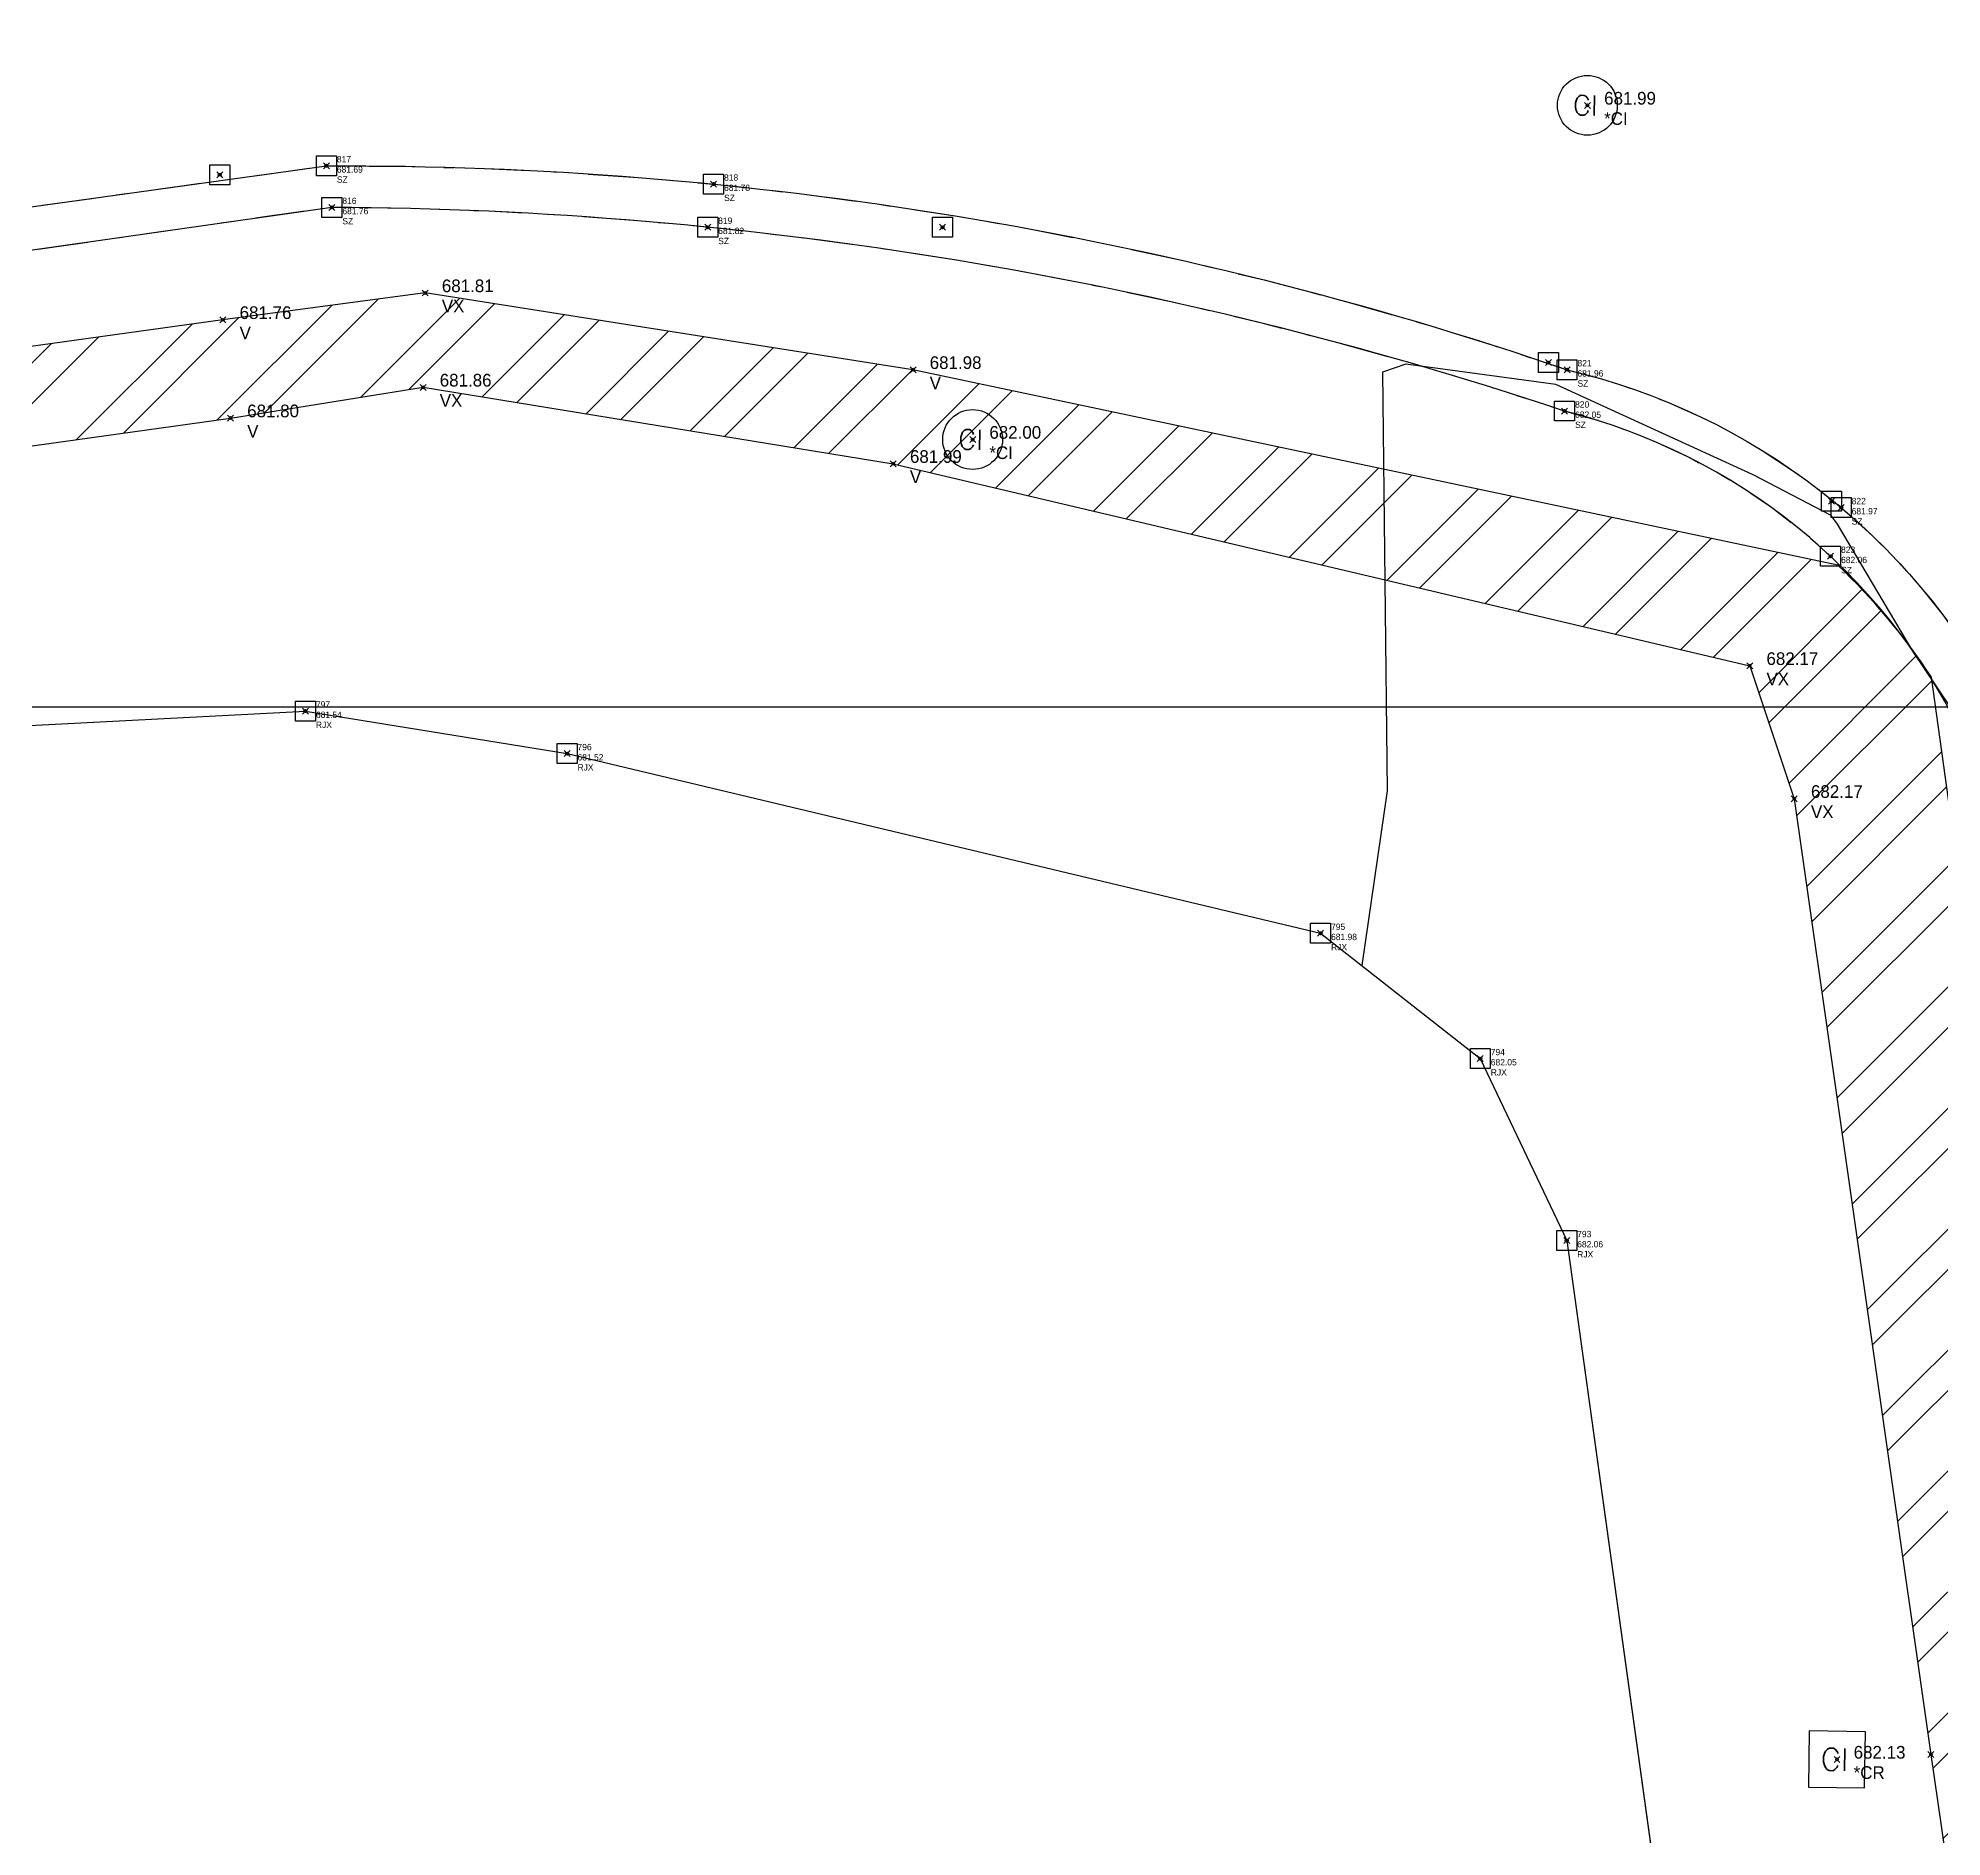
# Model space of a CAD drawing. Extents: x 350769 to 354978, y 6304672 to 6307963.
# Drawn here: x 352753.41 to 352772.49, y 6305588.67 to 6305606.7 of the extents above; entities that cross this region are included whole.
import ezdxf

# ---------------------------------------------------------------- set-up
doc = ezdxf.new("R2010")
doc.units = 0
doc.header["$PDMODE"] = 35
doc.header["$PDSIZE"] = 0.03
for name, pattern in [('4.0 - LO RECABARREN - DESNIVEL NUEVO$0$HIDDEN', [0.375, 0.25, -0.125]), ('CONTINUOS', [0]), ('DASHED', [19.05, 12.7, -6.35]), ('JPG_DASHDOT', [1, 0.5, -0.25, 0, -0.25])]:
    doc.linetypes.add(name, pattern=pattern)
doc.layers.get('0').update_dxf_attribs({"linetype": 'CONTINUOUS'})
for name, color, linetype in [('03_S2_Pav ext_Borde vereda', 7, 'CONTINUOUS'), ('1-coordenadas', 8, 'CONTINUOUS'), ('1-PAVIMENTO', 161, 'CONTINUOUS'), ('1-REJA', 252, 'FENCELINE1'), ('1-SOLERA', 212, 'CONTINUOUS'), ('1-VEREDA', 251, 'CONTINUOUS'), ('2-ACHURADO VEREDA', 252, 'CONTINUOUS'), ('C-TINN', 5, 'CONTINUOUS'), ('C-TOPO - BORDE - 3', 7, 'CONTINUOUS'), ('C-TOPO-MINR', 8, 'CONTINUOUS'), ('TOP-URB-SOLERAS', 2, 'JPG_DASHDOT'), ('V-NODE - 2013', 4, 'CONTINUOUS'), ('V-NODE DIC 2005', 4, 'CONTINUOUS'), ('V-NODE-TEXT 2013', 2, 'CONTINUOUS'), ('V-NODE-TEXT DIC 2005', 2, 'CONTINUOUS'), ('Z-CI', 253, 'CONTINUOUS'), ('Z-CR', 253, 'CONTINUOUS')]:
    doc.layers.add(name, color=color, linetype=linetype)
doc.layers.add('0_ASD_TOPOGRAFIA_ELEMENTOS', color=9, linetype='CONTINUOS', lineweight=5, true_color=0xbdbdbd)
doc.styles.add('ROMANS', font='romans.shx', dxfattribs={"width": 0.65})
doc.linetypes.add('FENCELINE1', pattern='A,6.35,-2.54,[133,ltypeshp.shx,S=2.54,R=0,X=-2.54,Y=0],-2.54,25.4', length=36.83)

# ---------------------------------------------------------------- blocks, each defined once
blk = doc.blocks.new('COORDENADAS')
at = {"layer": '1-coordenadas'}
blk.add_line((20, -600.625), (1420, -600.625), dxfattribs=at)
blk = doc.blocks.new('CI')
at = {"layer": 'Z-CI'}
blk.add_circle((0, 0), 1.2, dxfattribs=at)
at = {"layer": 'Z-CI', "style": 'ROMANS'}
blk.add_text('CI', height=0.8, rotation=360, dxfattribs=at).set_placement((-0.579, -0.402))
blk = doc.blocks.new('CR')
at = {"layer": 'Z-CR', "color": 9, "true_color": 0xbdbdbd}
for p, q in [((-1.125, 1.125), (-1.125, -1.125)), ((1.125, 1.125), (-1.125, 1.125)), ((1.125, -1.125), (1.125, 1.125)), ((-1.125, -1.125), (1.125, -1.125))]:
    blk.add_line(p, q, dxfattribs=at)
at = {"layer": 'Z-CR', "color": 9, "true_color": 0xbdbdbd, "style": 'ROMANS'}
blk.add_text('CI', height=0.9, dxfattribs=at).set_placement((-0.651, -0.452))
blk = doc.blocks.new('*U201', base_point=(352756.356, 6305605.005))
at = {"layer": 'V-NODE - 2013', "lineweight": -2}
blk.add_point((352756.356, 6305605.005), dxfattribs=at)
at = {"layer": 'V-NODE-TEXT 2013', "linetype": 'ByBlock', "char_height": 0.0635}
for s, insert, attachment_point in [('816', (352756.461, 6305605.038), 7), ('SZ', (352756.461, 6305604.899), 1), ('681.76', (352756.461, 6305605), 1)]:
    blk.add_mtext(s, dxfattribs=dict(at, insert=insert, attachment_point=attachment_point))
blk = doc.blocks.new('*U202', base_point=(352756.301, 6305605.422))
at = {"layer": 'V-NODE - 2013', "lineweight": -2}
blk.add_point((352756.301, 6305605.422), dxfattribs=at)
at = {"layer": 'V-NODE-TEXT 2013', "linetype": 'ByBlock', "char_height": 0.0635}
for s, insert, attachment_point in [('817', (352756.406, 6305605.455), 7), ('SZ', (352756.406, 6305605.316), 1), ('681.69', (352756.406, 6305605.417), 1)]:
    blk.add_mtext(s, dxfattribs=dict(at, insert=insert, attachment_point=attachment_point))
blk = doc.blocks.new('*U203', base_point=(352760.182, 6305605.238))
at = {"layer": 'V-NODE - 2013', "lineweight": -2}
blk.add_point((352760.182, 6305605.238), dxfattribs=at)
at = {"layer": 'V-NODE-TEXT 2013', "linetype": 'ByBlock', "char_height": 0.0635}
for s, insert, attachment_point in [('818', (352760.287, 6305605.271), 7), ('SZ', (352760.287, 6305605.132), 1), ('681.78', (352760.287, 6305605.233), 1)]:
    blk.add_mtext(s, dxfattribs=dict(at, insert=insert, attachment_point=attachment_point))
blk = doc.blocks.new('*U204', base_point=(352760.123, 6305604.806))
at = {"layer": 'V-NODE - 2013', "lineweight": -2}
blk.add_point((352760.123, 6305604.806), dxfattribs=at)
at = {"layer": 'V-NODE-TEXT 2013', "linetype": 'ByBlock', "char_height": 0.0635}
for s, insert, attachment_point in [('819', (352760.228, 6305604.839), 7), ('SZ', (352760.228, 6305604.7), 1), ('681.82', (352760.228, 6305604.801), 1)]:
    blk.add_mtext(s, dxfattribs=dict(at, insert=insert, attachment_point=attachment_point))
blk = doc.blocks.new('*U205', base_point=(352768.712, 6305602.964))
at = {"layer": 'V-NODE - 2013', "lineweight": -2}
blk.add_point((352768.712, 6305602.964), dxfattribs=at)
at = {"layer": 'V-NODE-TEXT 2013', "linetype": 'ByBlock', "char_height": 0.0635}
for s, insert, attachment_point in [('820', (352768.817, 6305602.997), 7), ('SZ', (352768.817, 6305602.858), 1), ('682.05', (352768.817, 6305602.959), 1)]:
    blk.add_mtext(s, dxfattribs=dict(at, insert=insert, attachment_point=attachment_point))
blk = doc.blocks.new('*U206', base_point=(352768.736, 6305603.378))
at = {"layer": 'V-NODE - 2013', "lineweight": -2}
blk.add_point((352768.736, 6305603.378), dxfattribs=at)
at = {"layer": 'V-NODE-TEXT 2013', "linetype": 'ByBlock', "char_height": 0.0635}
for s, insert, attachment_point in [('821', (352768.841, 6305603.411), 7), ('681.96', (352768.841, 6305603.373), 1), ('SZ', (352768.841, 6305603.272), 1)]:
    blk.add_mtext(s, dxfattribs=dict(at, insert=insert, attachment_point=attachment_point))
blk = doc.blocks.new('*U207', base_point=(352771.484, 6305601.996))
at = {"layer": 'V-NODE - 2013', "lineweight": -2}
blk.add_point((352771.484, 6305601.996), dxfattribs=at)
at = {"layer": 'V-NODE-TEXT 2013', "linetype": 'ByBlock', "char_height": 0.0635}
for s, insert, attachment_point in [('822', (352771.589, 6305602.029), 7), ('SZ', (352771.589, 6305601.89), 1), ('681.97', (352771.589, 6305601.991), 1)]:
    blk.add_mtext(s, dxfattribs=dict(at, insert=insert, attachment_point=attachment_point))
blk = doc.blocks.new('*U208', base_point=(352771.378, 6305601.508))
at = {"layer": 'V-NODE - 2013', "lineweight": -2}
blk.add_point((352771.378, 6305601.508), dxfattribs=at)
at = {"layer": 'V-NODE-TEXT 2013', "linetype": 'ByBlock', "char_height": 0.0635}
for s, insert, attachment_point in [('823', (352771.483, 6305601.541), 7), ('682.06', (352771.483, 6305601.503), 1), ('SZ', (352771.483, 6305601.402), 1)]:
    blk.add_mtext(s, dxfattribs=dict(at, insert=insert, attachment_point=attachment_point))
blk = doc.blocks.new('*U257', base_point=(352768.733, 6305594.649))
at = {"layer": 'V-NODE - 2013', "lineweight": -2}
blk.add_point((352768.733, 6305594.649), dxfattribs=at)
at = {"layer": 'V-NODE-TEXT 2013', "linetype": 'ByBlock', "char_height": 0.0635}
for s, insert, attachment_point in [('793', (352768.838, 6305594.682), 7), ('682.06', (352768.838, 6305594.644), 1), ('RJX', (352768.838, 6305594.543), 1)]:
    blk.add_mtext(s, dxfattribs=dict(at, insert=insert, attachment_point=attachment_point))
blk = doc.blocks.new('*U258', base_point=(352767.867, 6305596.473))
at = {"layer": 'V-NODE - 2013', "lineweight": -2}
blk.add_point((352767.867, 6305596.473), dxfattribs=at)
at = {"layer": 'V-NODE-TEXT 2013', "linetype": 'ByBlock', "char_height": 0.0635}
for s, insert, attachment_point in [('794', (352767.972, 6305596.506), 7), ('682.05', (352767.972, 6305596.468), 1), ('RJX', (352767.972, 6305596.367), 1)]:
    blk.add_mtext(s, dxfattribs=dict(at, insert=insert, attachment_point=attachment_point))
blk = doc.blocks.new('*U259', base_point=(352766.266, 6305597.729))
at = {"layer": 'V-NODE - 2013', "lineweight": -2}
blk.add_point((352766.266, 6305597.729), dxfattribs=at)
at = {"layer": 'V-NODE-TEXT 2013', "linetype": 'ByBlock', "char_height": 0.0635}
for s, insert, attachment_point in [('795', (352766.371, 6305597.762), 7), ('681.98', (352766.371, 6305597.724), 1), ('RJX', (352766.371, 6305597.623), 1)]:
    blk.add_mtext(s, dxfattribs=dict(at, insert=insert, attachment_point=attachment_point))
blk = doc.blocks.new('*U260', base_point=(352758.713, 6305599.53))
at = {"layer": 'V-NODE - 2013', "lineweight": -2}
blk.add_point((352758.713, 6305599.53), dxfattribs=at)
at = {"layer": 'V-NODE-TEXT 2013', "linetype": 'ByBlock', "char_height": 0.0635}
for s, insert, attachment_point in [('796', (352758.818, 6305599.563), 7), ('681.52', (352758.818, 6305599.525), 1), ('RJX', (352758.818, 6305599.424), 1)]:
    blk.add_mtext(s, dxfattribs=dict(at, insert=insert, attachment_point=attachment_point))
blk = doc.blocks.new('*U261', base_point=(352756.091, 6305599.956))
at = {"layer": 'V-NODE - 2013', "lineweight": -2}
blk.add_point((352756.091, 6305599.956), dxfattribs=at)
at = {"layer": 'V-NODE-TEXT 2013', "linetype": 'ByBlock', "char_height": 0.0635}
for s, insert, attachment_point in [('797', (352756.196, 6305599.989), 7), ('681.54', (352756.196, 6305599.951), 1), ('RJX', (352756.196, 6305599.85), 1)]:
    blk.add_mtext(s, dxfattribs=dict(at, insert=insert, attachment_point=attachment_point))
blk = doc.blocks.new('*U1327')
at = {"color": 0, "linetype": 'ByBlock', "lineweight": -2, "transparency": 16777216}
blk.add_point((0, 0), dxfattribs=at)
blk = doc.blocks.new('*U1928', base_point=(352762.039, 6305602.378))
at = {"layer": 'V-NODE-TEXT DIC 2005', "linetype": 'ByBlock', "char_height": 0.127}
for s, insert, attachment_point in [('681.99', (352762.206, 6305602.449), 4), ('V', (352762.206, 6305602.31), 1)]:
    blk.add_mtext(s, dxfattribs=dict(at, insert=insert, attachment_point=attachment_point))
blk = doc.blocks.new('*U1929', base_point=(352762.039, 6305602.378))
at = {"layer": 'V-NODE-TEXT DIC 2005', "color": 2, "lineweight": -2}
blk.add_blockref('*U1928', (352762.039, 6305602.378), dxfattribs=at)
blk = doc.blocks.new('*U1920', base_point=(352762.237, 6305603.319))
at = {"layer": 'V-NODE-TEXT DIC 2005', "linetype": 'ByBlock', "char_height": 0.127}
for s, insert, attachment_point in [('681.98', (352762.404, 6305603.39), 4), ('V', (352762.404, 6305603.251), 1)]:
    blk.add_mtext(s, dxfattribs=dict(at, insert=insert, attachment_point=attachment_point))
blk = doc.blocks.new('*U1921', base_point=(352762.237, 6305603.319))
at = {"layer": 'V-NODE-TEXT DIC 2005', "color": 2, "lineweight": -2}
blk.add_blockref('*U1920', (352762.237, 6305603.319), dxfattribs=at)
blk = doc.blocks.new('*U1894', base_point=(352755.396, 6305602.835))
at = {"layer": 'V-NODE-TEXT DIC 2005', "linetype": 'ByBlock', "char_height": 0.127}
for s, insert, attachment_point in [('681.80', (352755.563, 6305602.906), 4), ('V', (352755.563, 6305602.767), 1)]:
    blk.add_mtext(s, dxfattribs=dict(at, insert=insert, attachment_point=attachment_point))
blk = doc.blocks.new('*U1895', base_point=(352755.396, 6305602.835))
at = {"layer": 'V-NODE-TEXT DIC 2005', "color": 2, "lineweight": -2}
blk.add_blockref('*U1894', (352755.396, 6305602.835), dxfattribs=at)
blk = doc.blocks.new('*U1876', base_point=(352755.32, 6305603.82))
at = {"layer": 'V-NODE-TEXT DIC 2005', "linetype": 'ByBlock', "char_height": 0.127}
for s, insert, attachment_point in [('681.76', (352755.487, 6305603.891), 4), ('V', (352755.487, 6305603.752), 1)]:
    blk.add_mtext(s, dxfattribs=dict(at, insert=insert, attachment_point=attachment_point))
blk = doc.blocks.new('*U1877', base_point=(352755.32, 6305603.82))
at = {"layer": 'V-NODE-TEXT DIC 2005', "color": 2, "lineweight": -2}
blk.add_blockref('*U1876', (352755.32, 6305603.82), dxfattribs=at)
blk = doc.blocks.new('*U1846', base_point=(352770.624, 6305600.353))
at = {"layer": 'V-NODE-TEXT DIC 2005', "linetype": 'ByBlock', "char_height": 0.127}
for s, insert, attachment_point in [('682.17', (352770.791, 6305600.424), 4), ('VX', (352770.791, 6305600.285), 1)]:
    blk.add_mtext(s, dxfattribs=dict(at, insert=insert, attachment_point=attachment_point))
blk = doc.blocks.new('*U1847', base_point=(352770.624, 6305600.353))
at = {"layer": 'V-NODE-TEXT DIC 2005', "color": 2, "lineweight": -2}
blk.add_blockref('*U1846', (352770.624, 6305600.353), dxfattribs=at)
blk = doc.blocks.new('*U1844', base_point=(352757.347, 6305604.089))
at = {"layer": 'V-NODE-TEXT DIC 2005', "linetype": 'ByBlock', "char_height": 0.127}
for s, insert, attachment_point in [('681.81', (352757.514, 6305604.16), 4), ('VX', (352757.514, 6305604.021), 1)]:
    blk.add_mtext(s, dxfattribs=dict(at, insert=insert, attachment_point=attachment_point))
blk = doc.blocks.new('*U1845', base_point=(352757.347, 6305604.089))
at = {"layer": 'V-NODE-TEXT DIC 2005', "color": 2, "lineweight": -2}
blk.add_blockref('*U1844', (352757.347, 6305604.089), dxfattribs=at)
blk = doc.blocks.new('*U1842', base_point=(352771.07, 6305599.021))
at = {"layer": 'V-NODE-TEXT DIC 2005', "linetype": 'ByBlock', "char_height": 0.127}
for s, insert, attachment_point in [('682.17', (352771.237, 6305599.092), 4), ('VX', (352771.237, 6305598.953), 1)]:
    blk.add_mtext(s, dxfattribs=dict(at, insert=insert, attachment_point=attachment_point))
blk = doc.blocks.new('*U1843', base_point=(352771.07, 6305599.021))
at = {"layer": 'V-NODE-TEXT DIC 2005', "color": 2, "lineweight": -2}
blk.add_blockref('*U1842', (352771.07, 6305599.021), dxfattribs=at)
blk = doc.blocks.new('*U1840', base_point=(352757.326, 6305603.143))
at = {"layer": 'V-NODE-TEXT DIC 2005', "linetype": 'ByBlock', "char_height": 0.127}
for s, insert, attachment_point in [('681.86', (352757.493, 6305603.214), 4), ('VX', (352757.493, 6305603.075), 1)]:
    blk.add_mtext(s, dxfattribs=dict(at, insert=insert, attachment_point=attachment_point))
blk = doc.blocks.new('*U1841', base_point=(352757.326, 6305603.143))
at = {"layer": 'V-NODE-TEXT DIC 2005', "color": 2, "lineweight": -2}
blk.add_blockref('*U1840', (352757.326, 6305603.143), dxfattribs=at)
blk = doc.blocks.new('*U1612', base_point=(352768.997, 6305605.97))
at = {"layer": 'V-NODE-TEXT DIC 2005', "linetype": 'ByBlock', "char_height": 0.127}
for s, insert, attachment_point in [('681.99', (352769.164, 6305606.041), 4), ('*CI', (352769.164, 6305605.902), 1)]:
    blk.add_mtext(s, dxfattribs=dict(at, insert=insert, attachment_point=attachment_point))
blk = doc.blocks.new('*U1613', base_point=(352768.997, 6305605.97))
at = {"layer": 'V-NODE-TEXT DIC 2005', "color": 2, "lineweight": -2}
blk.add_blockref('*U1612', (352768.997, 6305605.97), dxfattribs=at)
blk = doc.blocks.new('*U1584', base_point=(352762.835, 6305602.62))
at = {"layer": 'V-NODE-TEXT DIC 2005', "linetype": 'ByBlock', "char_height": 0.127}
for s, insert, attachment_point in [('682.00', (352763.002, 6305602.691), 4), ('*CI', (352763.002, 6305602.552), 1)]:
    blk.add_mtext(s, dxfattribs=dict(at, insert=insert, attachment_point=attachment_point))
blk = doc.blocks.new('*U1585', base_point=(352762.835, 6305602.62))
at = {"layer": 'V-NODE-TEXT DIC 2005', "color": 2, "lineweight": -2}
blk.add_blockref('*U1584', (352762.835, 6305602.62), dxfattribs=at)
blk = doc.blocks.new('*U1550', base_point=(352771.499, 6305589.391))
at = {"layer": 'V-NODE-TEXT DIC 2005', "linetype": 'ByBlock', "char_height": 0.127}
for s, insert, attachment_point in [('682.13', (352771.666, 6305589.462), 4), ('*CR', (352771.666, 6305589.323), 1)]:
    blk.add_mtext(s, dxfattribs=dict(at, insert=insert, attachment_point=attachment_point))
blk = doc.blocks.new('*U1551', base_point=(352771.499, 6305589.391))
at = {"layer": 'V-NODE-TEXT DIC 2005', "color": 2, "lineweight": -2}
blk.add_blockref('*U1550', (352771.499, 6305589.391), dxfattribs=at)
blk = doc.blocks.new('*U4440', base_point=(352756.356, 6305605.005))
at = {"layer": 'V-NODE - 2013', "lineweight": -2}
blk.add_point((352756.356, 6305605.005), dxfattribs=at)
at = {"layer": 'V-NODE-TEXT 2013', "linetype": 'ByBlock', "char_height": 0.0635}
for s, insert, attachment_point in [('816', (352756.461, 6305605.038), 7), ('SZ', (352756.461, 6305604.899), 1), ('681.76', (352756.461, 6305605), 1)]:
    blk.add_mtext(s, dxfattribs=dict(at, insert=insert, attachment_point=attachment_point))
blk = doc.blocks.new('*U4441', base_point=(352756.301, 6305605.422))
at = {"layer": 'V-NODE - 2013', "lineweight": -2}
blk.add_point((352756.301, 6305605.422), dxfattribs=at)
at = {"layer": 'V-NODE-TEXT 2013', "linetype": 'ByBlock', "char_height": 0.0635}
for s, insert, attachment_point in [('817', (352756.406, 6305605.455), 7), ('SZ', (352756.406, 6305605.316), 1), ('681.69', (352756.406, 6305605.417), 1)]:
    blk.add_mtext(s, dxfattribs=dict(at, insert=insert, attachment_point=attachment_point))
blk = doc.blocks.new('*U4442', base_point=(352760.182, 6305605.238))
at = {"layer": 'V-NODE - 2013', "lineweight": -2}
blk.add_point((352760.182, 6305605.238), dxfattribs=at)
at = {"layer": 'V-NODE-TEXT 2013', "linetype": 'ByBlock', "char_height": 0.0635}
for s, insert, attachment_point in [('818', (352760.287, 6305605.271), 7), ('SZ', (352760.287, 6305605.132), 1), ('681.78', (352760.287, 6305605.233), 1)]:
    blk.add_mtext(s, dxfattribs=dict(at, insert=insert, attachment_point=attachment_point))
blk = doc.blocks.new('*U4443', base_point=(352760.123, 6305604.806))
at = {"layer": 'V-NODE - 2013', "lineweight": -2}
blk.add_point((352760.123, 6305604.806), dxfattribs=at)
at = {"layer": 'V-NODE-TEXT 2013', "linetype": 'ByBlock', "char_height": 0.0635}
for s, insert, attachment_point in [('819', (352760.228, 6305604.839), 7), ('SZ', (352760.228, 6305604.7), 1), ('681.82', (352760.228, 6305604.801), 1)]:
    blk.add_mtext(s, dxfattribs=dict(at, insert=insert, attachment_point=attachment_point))
blk = doc.blocks.new('*U4444', base_point=(352768.712, 6305602.964))
at = {"layer": 'V-NODE - 2013', "lineweight": -2}
blk.add_point((352768.712, 6305602.964), dxfattribs=at)
at = {"layer": 'V-NODE-TEXT 2013', "linetype": 'ByBlock', "char_height": 0.0635}
for s, insert, attachment_point in [('820', (352768.817, 6305602.997), 7), ('SZ', (352768.817, 6305602.858), 1), ('682.05', (352768.817, 6305602.959), 1)]:
    blk.add_mtext(s, dxfattribs=dict(at, insert=insert, attachment_point=attachment_point))
blk = doc.blocks.new('*U4445', base_point=(352768.736, 6305603.378))
at = {"layer": 'V-NODE - 2013', "lineweight": -2}
blk.add_point((352768.736, 6305603.378), dxfattribs=at)
at = {"layer": 'V-NODE-TEXT 2013', "linetype": 'ByBlock', "char_height": 0.0635}
for s, insert, attachment_point in [('821', (352768.841, 6305603.411), 7), ('681.96', (352768.841, 6305603.373), 1), ('SZ', (352768.841, 6305603.272), 1)]:
    blk.add_mtext(s, dxfattribs=dict(at, insert=insert, attachment_point=attachment_point))
blk = doc.blocks.new('*U4446', base_point=(352771.484, 6305601.996))
at = {"layer": 'V-NODE - 2013', "lineweight": -2}
blk.add_point((352771.484, 6305601.996), dxfattribs=at)
at = {"layer": 'V-NODE-TEXT 2013', "linetype": 'ByBlock', "char_height": 0.0635}
for s, insert, attachment_point in [('822', (352771.589, 6305602.029), 7), ('SZ', (352771.589, 6305601.89), 1), ('681.97', (352771.589, 6305601.991), 1)]:
    blk.add_mtext(s, dxfattribs=dict(at, insert=insert, attachment_point=attachment_point))
blk = doc.blocks.new('*U4447', base_point=(352771.378, 6305601.508))
at = {"layer": 'V-NODE - 2013', "lineweight": -2}
blk.add_point((352771.378, 6305601.508), dxfattribs=at)
at = {"layer": 'V-NODE-TEXT 2013', "linetype": 'ByBlock', "char_height": 0.0635}
for s, insert, attachment_point in [('823', (352771.483, 6305601.541), 7), ('682.06', (352771.483, 6305601.503), 1), ('SZ', (352771.483, 6305601.402), 1)]:
    blk.add_mtext(s, dxfattribs=dict(at, insert=insert, attachment_point=attachment_point))
blk = doc.blocks.new('*U4503', base_point=(352768.733, 6305594.649))
at = {"layer": 'V-NODE - 2013', "lineweight": -2}
blk.add_point((352768.733, 6305594.649), dxfattribs=at)
at = {"layer": 'V-NODE-TEXT 2013', "linetype": 'ByBlock', "char_height": 0.0635}
for s, insert, attachment_point in [('793', (352768.838, 6305594.682), 7), ('682.06', (352768.838, 6305594.644), 1), ('RJX', (352768.838, 6305594.543), 1)]:
    blk.add_mtext(s, dxfattribs=dict(at, insert=insert, attachment_point=attachment_point))
blk = doc.blocks.new('*U4504', base_point=(352767.867, 6305596.473))
at = {"layer": 'V-NODE - 2013', "lineweight": -2}
blk.add_point((352767.867, 6305596.473), dxfattribs=at)
at = {"layer": 'V-NODE-TEXT 2013', "linetype": 'ByBlock', "char_height": 0.0635}
for s, insert, attachment_point in [('794', (352767.972, 6305596.506), 7), ('682.05', (352767.972, 6305596.468), 1), ('RJX', (352767.972, 6305596.367), 1)]:
    blk.add_mtext(s, dxfattribs=dict(at, insert=insert, attachment_point=attachment_point))
blk = doc.blocks.new('*U4505', base_point=(352766.266, 6305597.729))
at = {"layer": 'V-NODE - 2013', "lineweight": -2}
blk.add_point((352766.266, 6305597.729), dxfattribs=at)
at = {"layer": 'V-NODE-TEXT 2013', "linetype": 'ByBlock', "char_height": 0.0635}
for s, insert, attachment_point in [('795', (352766.371, 6305597.762), 7), ('681.98', (352766.371, 6305597.724), 1), ('RJX', (352766.371, 6305597.623), 1)]:
    blk.add_mtext(s, dxfattribs=dict(at, insert=insert, attachment_point=attachment_point))
blk = doc.blocks.new('*U4506', base_point=(352758.713, 6305599.53))
at = {"layer": 'V-NODE - 2013', "lineweight": -2}
blk.add_point((352758.713, 6305599.53), dxfattribs=at)
at = {"layer": 'V-NODE-TEXT 2013', "linetype": 'ByBlock', "char_height": 0.0635}
for s, insert, attachment_point in [('796', (352758.818, 6305599.563), 7), ('681.52', (352758.818, 6305599.525), 1), ('RJX', (352758.818, 6305599.424), 1)]:
    blk.add_mtext(s, dxfattribs=dict(at, insert=insert, attachment_point=attachment_point))
blk = doc.blocks.new('*U4507', base_point=(352756.091, 6305599.956))
at = {"layer": 'V-NODE - 2013', "lineweight": -2}
blk.add_point((352756.091, 6305599.956), dxfattribs=at)
at = {"layer": 'V-NODE-TEXT 2013', "linetype": 'ByBlock', "char_height": 0.0635}
for s, insert, attachment_point in [('797', (352756.196, 6305599.989), 7), ('681.54', (352756.196, 6305599.951), 1), ('RJX', (352756.196, 6305599.85), 1)]:
    blk.add_mtext(s, dxfattribs=dict(at, insert=insert, attachment_point=attachment_point))
blk = doc.blocks.new('TOPOGRAFIA')
at = {"layer": '1-coordenadas', "color": 9, "linetype": '4.0 - LO RECABARREN - DESNIVEL NUEVO$0$HIDDEN', "lineweight": 0, "ltscale": 50, "true_color": 0xbdbdbd}
blk.add_line((390200, 6302600), (390900, 6302600), dxfattribs=at)
at = {"layer": '1-PAVIMENTO', "color": 9, "true_color": 0xbdbdbd, "flags": 128}
blk.add_lwpolyline([(390635.813, 6302579.761), (390647.518, 6302584.464), (390663.399, 6302590.731, -0.06016), (390676.007, 6302594.225), (390694.28, 6302596.797), (390717.243, 6302599.992), (390735.728, 6302602.558), (390756.301, 6302605.422, -0.083561), (390768.736, 6302603.378, -0.216582), (390773.077, 6302600.019), (390773.206, 6302599.275), (390773.222, 6302599.256), (390775.006, 6302586.612), (390777.159, 6302571.136), (390779.322, 6302556.152), (390781.17, 6302542.877), (390781.598, 6302539.221)], format="xyb", dxfattribs=at)
at = {"layer": '1-REJA', "color": 9, "true_color": 0xbdbdbd, "flags": 128}
blk.add_lwpolyline([(390617.874, 6302564.101), (390623.121, 6302567.639), (390630.809, 6302571.84), (390636.519, 6302574.549), (390647.519, 6302578.903), (390655.174, 6302581.999), (390662.884, 6302584.895), (390664.622, 6302585.451), (390670.811, 6302587.388), (390678.239, 6302589.316), (390682.657, 6302590.056), (390686.927, 6302590.717), (390697.544, 6302592.228), (390711.414, 6302594.106), (390725.734, 6302596.126), (390738.984, 6302597.943), (390752.1, 6302599.747), (390756.091, 6302599.956), (390758.713, 6302599.53), (390766.266, 6302597.729), (390767.867, 6302596.473), (390768.733, 6302594.649), (390769.993, 6302585.57), (390771.631, 6302574.23), (390772.485, 6302568.265), (390774.129, 6302556.217), (390775.876, 6302543.685), (390775.866, 6302541.561), (390775.254, 6302539.614), (390773.933, 6302538.027), (390772.121, 6302537.026), (390761.679, 6302533.001), (390749.581, 6302528.273, -0.439912), (390747.382, 6302529.771), (390747.416, 6302530.903)], format="xyb", dxfattribs=at)
at = {"layer": '1-SOLERA', "color": 9, "true_color": 0xbdbdbd, "flags": 128}
blk.add_lwpolyline([(390781.431, 6302539.547), (390781.011, 6302542.829), (390779.158, 6302556.166), (390777.019, 6302571.077), (390774.867, 6302586.537), (390773.054, 6302599.225), (390772.814, 6302599.853), (390772.676, 6302599.767, 0.218521), (390768.712, 6302602.964, 0.079407), (390756.356, 6302605.005), (390735.709, 6302602.051), (390716.646, 6302599.451), (390694.262, 6302596.344), (390676.055, 6302593.81, 0.060763), (390663.524, 6302590.306), (390647.586, 6302583.967), (390636.008, 6302579.363)], format="xyb", dxfattribs=at)
at = {"layer": '1-VEREDA', "color": 9, "true_color": 0xbdbdbd, "flags": 128}
for points in [[(390777.83, 6302561.778), (390775.967, 6302574.833), (390774.777, 6302582.795), (390773.865, 6302589.674), (390772.388, 6302600.297, 0.05743), (390771.451, 6302601.418), (390762.18, 6302603.377), (390757.291, 6302604.147), (390755.264, 6302603.879), (390742.632, 6302602.124), (390732.139, 6302600.646), (390720.501, 6302599.028), (390712.936, 6302597.962), (390700.518, 6302596.221), (390698.257, 6302595.938), (390688.145, 6302594.514, 0.016921), (390676.257, 6302592.819, 0.0646), (390658.21, 6302587.147)], [(390658.538, 6302586.235, -0.061952), (390676.156, 6302591.833, -0.0218), (390688.13, 6302593.524), (390698.383, 6302594.963), (390700.716, 6302595.265), (390713.022, 6302596.978), (390720.617, 6302598.054), (390732.368, 6302599.703), (390742.734, 6302601.134), (390755.34, 6302602.893), (390757.27, 6302603.202), (390761.983, 6302602.436), (390770.567, 6302600.41), (390771.013, 6302599.078), (390772.382, 6302589.499), (390773.367, 6302582.69), (390774.502, 6302574.654), (390776.311, 6302561.585)]]:
    blk.add_lwpolyline(points, format="xyb", dxfattribs=at)
at = {"layer": 'C-TINN', "color": 9, "linetype": 'Continuous', "lineweight": -3, "true_color": 0xbdbdbd}
for points, elevation in [([(390756.201, 6302605.322), (390756.201, 6302605.522), (390756.401, 6302605.522), (390756.401, 6302605.322), (390756.201, 6302605.322)], 681.687), ([(390755.132, 6302605.232), (390755.132, 6302605.432), (390755.332, 6302605.432), (390755.332, 6302605.232), (390755.132, 6302605.232)], 681.68), ([(390760.082, 6302605.138), (390760.082, 6302605.338), (390760.282, 6302605.338), (390760.282, 6302605.138), (390760.082, 6302605.138)], 681.781), ([(390756.256, 6302604.905), (390756.256, 6302605.105), (390756.456, 6302605.105), (390756.456, 6302604.905), (390756.256, 6302604.905)], 681.761), ([(390760.023, 6302604.706), (390760.023, 6302604.906), (390760.223, 6302604.906), (390760.223, 6302604.706), (390760.023, 6302604.706)], 681.822), ([(390762.377, 6302604.706), (390762.377, 6302604.906), (390762.577, 6302604.906), (390762.577, 6302604.706), (390762.377, 6302604.706)], 681.86), ([(390768.449, 6302603.35), (390768.449, 6302603.55), (390768.649, 6302603.55), (390768.649, 6302603.35), (390768.449, 6302603.35)], 681.96), ([(390768.636, 6302603.278), (390768.636, 6302603.478), (390768.836, 6302603.478), (390768.836, 6302603.278), (390768.636, 6302603.278)], 681.959), ([(390768.612, 6302602.864), (390768.612, 6302603.064), (390768.812, 6302603.064), (390768.812, 6302602.864), (390768.612, 6302602.864)], 682.048), ([(390771.288, 6302601.959), (390771.288, 6302602.159), (390771.488, 6302602.159), (390771.488, 6302601.959), (390771.288, 6302601.959)], 681.98), ([(390771.384, 6302601.896), (390771.384, 6302602.096), (390771.584, 6302602.096), (390771.584, 6302601.896), (390771.384, 6302601.896)], 681.97), ([(390771.278, 6302601.408), (390771.278, 6302601.608), (390771.478, 6302601.608), (390771.478, 6302601.408), (390771.278, 6302601.408)], 682.058), ([(390755.991, 6302599.856), (390755.991, 6302600.056), (390756.191, 6302600.056), (390756.191, 6302599.856), (390755.991, 6302599.856)], 681.541), ([(390758.613, 6302599.43), (390758.613, 6302599.63), (390758.813, 6302599.63), (390758.813, 6302599.43), (390758.613, 6302599.43)], 681.516), ([(390766.166, 6302597.629), (390766.166, 6302597.829), (390766.366, 6302597.829), (390766.366, 6302597.629), (390766.166, 6302597.629)], 681.982), ([(390767.767, 6302596.373), (390767.767, 6302596.573), (390767.967, 6302596.573), (390767.967, 6302596.373), (390767.767, 6302596.373)], 682.052), ([(390768.633, 6302594.549), (390768.633, 6302594.749), (390768.833, 6302594.749), (390768.833, 6302594.549), (390768.633, 6302594.549)], 682.064)]:
    blk.add_lwpolyline(points, dxfattribs=dict(at, elevation=elevation))
for p in [(390755.232, 6302605.332, 681.68), (390756.301, 6302605.422, 681.687), (390760.182, 6302605.238, 681.781), (390756.356, 6302605.005, 681.761), (390760.123, 6302604.806, 681.822), (390762.477, 6302604.806, 681.86), (390768.549, 6302603.45, 681.96), (390768.736, 6302603.378, 681.959), (390768.712, 6302602.964, 682.048), (390771.388, 6302602.059, 681.98), (390771.484, 6302601.996, 681.97), (390771.378, 6302601.508, 682.058), (390756.091, 6302599.956, 681.541), (390758.713, 6302599.53, 681.516), (390766.266, 6302597.729, 681.982), (390767.867, 6302596.473, 682.052), (390768.733, 6302594.649, 682.064)]:
    blk.add_point(p, dxfattribs=at)
at = {"layer": 'C-TOPO - BORDE - 3', "color": 9, "true_color": 0xbdbdbd, "elevation": 679.37, "flags": 128}
blk.add_lwpolyline([(390664.622, 6302585.451), (390670.811, 6302587.388), (390678.239, 6302589.316), (390682.657, 6302590.056), (390686.927, 6302590.717), (390697.544, 6302592.228), (390711.414, 6302594.106), (390725.734, 6302596.126), (390738.984, 6302597.943), (390752.1, 6302599.747), (390756.091, 6302599.956), (390758.713, 6302599.53), (390766.266, 6302597.729), (390767.867, 6302596.473), (390768.733, 6302594.649), (390769.993, 6302585.57), (390771.631, 6302574.23), (390772.485, 6302568.265)], dxfattribs=at)
at = {"layer": 'C-TOPO-MINR', "color": 9, "linetype": 'Continuous', "lineweight": -3, "true_color": 0xbdbdbd, "elevation": 682}
blk.add_lwpolyline([(390772.915, 6302565.117), (390774.392, 6302564.808), (390773.827, 6302569.097), (390773.021, 6302573.416), (390775.282, 6302583.553), (390775.219, 6302584.173), (390774.893, 6302586.551), (390773.755, 6302594.696), (390773.145, 6302599.242), (390773.142, 6302599.254), (390772.899, 6302599.632), (390772.717, 6302599.792), (390772.203, 6302600.558), (390771.448, 6302601.83), (390771.385, 6302601.918), (390770.601, 6302602.325), (390768.623, 6302603.229), (390767.12, 6302603.434), (390766.888, 6302603.355), (390766.933, 6302599.157), (390766.678, 6302597.406)], dxfattribs=at)
at = {"color": 9, "true_color": 0xbdbdbd}
for name, p in [('*U4441', (390756.301, 6302605.422)), ('*U4442', (390760.182, 6302605.238)), ('*U4440', (390756.356, 6302605.005)), ('*U4443', (390760.123, 6302604.806)), ('*U4445', (390768.736, 6302603.378)), ('*U4444', (390768.712, 6302602.964)), ('*U4446', (390771.484, 6302601.996)), ('*U4447', (390771.378, 6302601.508)), ('*U4507', (390756.091, 6302599.956)), ('*U4506', (390758.713, 6302599.53)), ('*U4505', (390766.266, 6302597.729)), ('*U4504', (390767.867, 6302596.473)), ('*U4503', (390768.733, 6302594.649))]:
    blk.add_blockref(name, p, dxfattribs=at)
at = {"layer": 'V-NODE DIC 2005', "color": 9, "lineweight": -2, "true_color": 0xbdbdbd, "rotation": 359.9963883938062}
for p in [(390768.941, 6302606.027), (390757.291, 6302604.147), (390755.264, 6302603.878), (390762.181, 6302603.377), (390757.27, 6302603.201), (390755.34, 6302602.893), (390762.779, 6302602.678), (390761.983, 6302602.436), (390770.568, 6302600.41), (390771.014, 6302599.078), (390771.442, 6302589.448), (390772.383, 6302589.499)]:
    blk.add_blockref('*U1327', p, dxfattribs=at)
at = {"layer": 'V-NODE-TEXT DIC 2005', "color": 9, "lineweight": -2, "true_color": 0xbdbdbd, "rotation": 359.9963883938062}
for name, p in [('*U1613', (390768.941, 6302606.027)), ('*U1845', (390757.291, 6302604.147)), ('*U1877', (390755.264, 6302603.878)), ('*U1921', (390762.181, 6302603.377)), ('*U1841', (390757.27, 6302603.201)), ('*U1895', (390755.34, 6302602.893)), ('*U1585', (390762.779, 6302602.678)), ('*U1929', (390761.983, 6302602.436)), ('*U1847', (390770.568, 6302600.41)), ('*U1843', (390771.014, 6302599.078)), ('*U1551', (390771.442, 6302589.448))]:
    blk.add_blockref(name, p, dxfattribs=at)
at = {"layer": 'Z-CI', "color": 9, "true_color": 0xbdbdbd, "xscale": 0.25, "yscale": 0.25, "zscale": 0.25, "rotation": 359.0901018221344}
for p in [(390768.94, 6302606.028), (390762.778, 6302602.678)]:
    blk.add_blockref('CI', p, dxfattribs=at)
at = {"layer": 'Z-CR', "color": 9, "true_color": 0xbdbdbd, "xscale": 0.25, "yscale": 0.25, "zscale": 0.25, "rotation": 359.0901018221344}
blk.add_blockref('CR', (390771.441, 6302589.448), dxfattribs=at)

msp = doc.modelspace()

# ---------------------------------------------------------------- hatches: boundary and pattern name
at = {"layer": '03_S2_Pav ext_Borde vereda'}
h = msp.add_hatch(dxfattribs=at)
h.set_pattern_fill('DOTS', color=256, scale=0.2)
h.set_pattern_definition([(0, (0, 0), (0.079375, 0.15875), [0, -0.15875])])
edge = h.paths.add_edge_path()
edge.add_arc((352748.807, 6305741.269), 0.6, 191.9515, 355.6455, ccw=False)
edge.add_arc((352792.166, 6305750.447), 44.919, 191.6658, 191.9515, ccw=False)
edge.add_line((352748.174, 6305741.364), (352741.238, 6305741.435))
edge.add_arc((352792.166, 6305750.447), 51.719, 188.0126, 190.0351, ccw=False)
edge.add_line((352740.951, 6305743.238), (352740.749, 6305743.24))
edge.add_arc((352792.166, 6305750.447), 51.919, 187.9792, 192.0603)
edge.add_arc((352692.496, 6305729.152), 50, 5.6038, 12.0603, ccw=False)
edge.add_arc((352885.486, 6305749.065), 144.016, 185.9908, 195.05624)
edge.add_arc((352743.517, 6305710.875), 3, -16.8305, 15.0562, ccw=False)
edge.add_line((352746.389, 6305710.007), (352745.329, 6305706.502))
edge.add_arc((352748.2, 6305705.634), 3, 163.1695, 198.1695)
edge.add_line((352745.35, 6305704.698), (352746.83, 6305700.188))
edge.add_arc((353217.983, 6305866.064), 499.5, 199.39537, 202.53487)
edge.add_line((352756.622, 6305674.633), (352763.639, 6305654.529))
edge.add_line((352763.639, 6305654.529), (352766.426, 6305646.435))
edge.add_arc((352769.263, 6305647.412), 3, 199.0021, 234.0031)
edge.add_line((352767.5, 6305644.985), (352769.962, 6305643.197))
edge.add_arc((352768.198, 6305640.77), 3, 17.9764, 54.0015, ccw=False)
edge.add_arc((351870.786, 6305349.592), 946.469, 17.70596, 17.976359, ccw=False)
edge.add_arc((357774.17, 6306970.411), 5176.321, 194.922513, 195.061819)
edge.add_arc((352345.674, 6305526.266), 441.256, 9.34098, 12.96792, ccw=False)
edge.add_line((352781.079, 6305597.886), (352781.449, 6305594.732))
edge.add_line((352781.449, 6305594.732), (352781.712, 6305591.66))
edge.add_line((352781.712, 6305591.66), (352781.839, 6305588.604))
edge.add_line((352781.839, 6305588.604), (352781.836, 6305585.625))
edge.add_line((352781.836, 6305585.625), (352781.765, 6305582.656))
edge.add_line((352781.765, 6305582.656), (352781.694, 6305579.728))
edge.add_line((352781.694, 6305579.728), (352781.692, 6305576.786))
edge.add_line((352781.692, 6305576.786), (352781.816, 6305573.824))
edge.add_line((352781.816, 6305573.824), (352782.133, 6305570.857))
edge.add_line((352782.133, 6305570.857), (352782.422, 6305567.893))
edge.add_arc((352351.016, 6305527.324), 433.31, 3.22552, 5.37215, ccw=False)
edge.add_line((352783.639, 6305551.705), (352784.663, 6305533.533))
edge.add_line((352784.663, 6305533.533), (352784.863, 6305533.544))
edge.add_line((352784.863, 6305533.544), (352784.761, 6305535.341))
edge.add_line((352784.761, 6305535.341), (352791.052, 6305535.696))
edge.add_line((352791.052, 6305535.696), (352790.129, 6305552.071))
edge.add_arc((352351.167, 6305527.339), 439.658, 3.2247, 6.06057)
edge.add_arc((352790.357, 6305573.969), 2, 6.0606, 186.0606, ccw=False)
edge.add_arc((352351.162, 6305527.338), 443.663, 3.21745, 6.06057, ccw=False)
edge.add_line((352794.126, 6305552.239), (352795.045, 6305535.921))
edge.add_line((352795.045, 6305535.921), (352802.334, 6305536.332))
edge.add_line((352802.334, 6305536.332), (352802.435, 6305534.534))
edge.add_line((352802.435, 6305534.534), (352802.635, 6305534.546))
edge.add_line((352802.635, 6305534.546), (352801.614, 6305552.661))
edge.add_arc((352351.183, 6305527.34), 451.142, 3.21751, 7.53958)
edge.add_line((352798.425, 6305586.535), (352797.901, 6305589.489))
edge.add_line((352797.901, 6305589.489), (352797.337, 6305592.434))
edge.add_line((352797.337, 6305592.434), (352796.696, 6305595.358))
edge.add_line((352796.696, 6305595.358), (352795.983, 6305598.257))
edge.add_line((352795.983, 6305598.257), (352795.231, 6305601.141))
edge.add_line((352795.231, 6305601.141), (352794.478, 6305604.033))
edge.add_line((352794.478, 6305604.033), (352793.76, 6305606.951))
edge.add_line((352793.76, 6305606.951), (352793.112, 6305609.908))
edge.add_line((352793.112, 6305609.908), (352792.539, 6305612.89))
edge.add_line((352792.539, 6305612.89), (352792.032, 6305615.833))
edge.add_arc((352349.379, 6305527.058), 451.467, 11.34037, 13.00836)
edge.add_arc((357774.17, 6306970.411), 5162.321, 194.999983, 195.064624, ccw=False)
edge.add_arc((357774.17, 6306970.411), 5162.321, 194.918755, 194.999983, ccw=False)
edge.add_arc((351870.786, 6305349.592), 960.469, 17.685582, 18.028446)
edge.add_line((352784.099, 6305646.847), (352779.713, 6305660.065))
edge.add_line((352779.713, 6305660.065), (352778.245, 6305664.271))
edge.add_arc((352781.077, 6305665.26), 3, 164.2427, 199.242, ccw=False)
edge.add_line((352778.19, 6305666.074), (352779.097, 6305669.287))
edge.add_arc((352776.209, 6305670.102), 3, 344.2427, 379.2412)
edge.add_line((352779.042, 6305671.091), (352775.313, 6305681.773))
edge.add_arc((353217.983, 6305866.064), 479.5, 199.39537, 202.60286, ccw=False)
edge.add_arc((352886.447, 6305749.311), 128.007, 193.01673, 199.38233, ccw=False)
edge.add_line((352761.729, 6305720.48), (352761.207, 6305722.929))
edge.add_arc((352758.273, 6305722.303), 3, 12.0434, 47.0434)
edge.add_line((352760.317, 6305724.499), (352758.056, 6305726.605))
edge.add_arc((352760.094, 6305728.805), 3, 189.0153, 227.1838, ccw=False)
edge.add_arc((352890.905, 6305749.734), 135.474, 186.61724, 189.08835, ccw=False)
edge.add_arc((352776.2, 6305736.427), 20, 179.05, 186.6144, ccw=False)
edge.add_arc((352822.484, 6305735.659), 66.291, 173.57381, 179.05002, ccw=False)
edge.add_line((352756.61, 6305743.079), (352756.409, 6305743.081))
edge.add_arc((352822.484, 6305735.659), 66.491, 173.59144, 175.14861)
edge.add_line((352756.232, 6305741.282), (352749.412, 6305741.352))
edge.add_arc((352781.038, 6305739.581), 31.675, 176.7951, 177.0268)
at = {"layer": '2-ACHURADO VEREDA'}
h = msp.add_hatch(dxfattribs=at)
h.set_pattern_fill('ANSI32', color=256, scale=0.09)
h.paths.add_polyline_path([(352720.617, 6305598.054), (352732.368, 6305599.703), (352742.734, 6305601.134), (352755.34, 6305602.893), (352757.27, 6305603.202), (352761.983, 6305602.436), (352770.567, 6305600.41), (352771.013, 6305599.078), (352772.382, 6305589.499), (352773.367, 6305582.69), (352774.502, 6305574.654), (352776.311, 6305561.585), (352778.207, 6305548.171), (352779.696, 6305548.344), (352777.83, 6305561.778), (352775.967, 6305574.833), (352774.777, 6305582.795), (352773.865, 6305589.674), (352772.388, 6305600.297, 0.05743), (352771.451, 6305601.418), (352762.18, 6305603.377), (352757.291, 6305604.147), (352755.264, 6305603.879), (352742.632, 6305602.124), (352732.139, 6305600.646), (352720.501, 6305599.028), (352712.936, 6305597.962), (352700.518, 6305596.221), (352698.257, 6305595.938), (352688.145, 6305594.514, 0.016921), (352676.257, 6305592.819, 0.0646), (352658.21, 6305587.147), (352649.116, 6305583.522), (352638.688, 6305579.25), (352638.972, 6305578.433), (352649.251, 6305582.52), (352658.538, 6305586.235, -0.061952), (352676.156, 6305591.833, -0.0218), (352688.13, 6305593.524), (352698.383, 6305594.963), (352700.716, 6305595.265), (352713.022, 6305596.978)])

# ---------------------------------------------------------------- linework, layer by layer
at = {"layer": '1-REJA', "ltscale": 0.2, "flags": 128}
msp.add_lwpolyline([(352617.874, 6305564.101), (352623.121, 6305567.639), (352630.809, 6305571.84), (352636.519, 6305574.549), (352647.519, 6305578.903), (352655.174, 6305581.999), (352662.884, 6305584.895), (352664.622, 6305585.451), (352670.811, 6305587.388), (352678.239, 6305589.316), (352682.657, 6305590.056), (352686.927, 6305590.717), (352697.544, 6305592.228), (352711.414, 6305594.106), (352725.734, 6305596.126), (352738.984, 6305597.943), (352752.1, 6305599.747), (352756.091, 6305599.956), (352758.713, 6305599.53), (352766.266, 6305597.729), (352767.867, 6305596.473), (352768.733, 6305594.649), (352769.993, 6305585.57), (352771.631, 6305574.23), (352772.485, 6305568.265), (352774.129, 6305556.217), (352775.876, 6305543.685), (352775.866, 6305541.561), (352775.254, 6305539.614), (352773.933, 6305538.027), (352772.121, 6305537.026), (352761.679, 6305533.001), (352749.581, 6305528.273, -0.439912), (352747.382, 6305529.771), (352747.416, 6305530.903)], format="xyb", dxfattribs=at)
at = {"layer": '1-VEREDA', "flags": 128}
for points in [[(352777.83, 6305561.778), (352775.967, 6305574.833), (352774.777, 6305582.795), (352773.865, 6305589.674), (352772.388, 6305600.297, 0.05743), (352771.451, 6305601.418), (352762.18, 6305603.377), (352757.291, 6305604.147), (352755.264, 6305603.879), (352742.632, 6305602.124), (352732.139, 6305600.646), (352720.501, 6305599.028), (352712.936, 6305597.962), (352700.518, 6305596.221), (352698.257, 6305595.938), (352688.145, 6305594.514, 0.016921), (352676.257, 6305592.819, 0.0646), (352658.21, 6305587.147)], [(352658.538, 6305586.235, -0.061952), (352676.156, 6305591.833, -0.0218), (352688.13, 6305593.524), (352698.383, 6305594.963), (352700.716, 6305595.265), (352713.022, 6305596.978), (352720.617, 6305598.054), (352732.368, 6305599.703), (352742.734, 6305601.134), (352755.34, 6305602.893), (352757.27, 6305603.202), (352761.983, 6305602.436), (352770.567, 6305600.41), (352771.013, 6305599.078), (352772.382, 6305589.499), (352773.367, 6305582.69), (352774.502, 6305574.654), (352776.311, 6305561.585)]]:
    msp.add_lwpolyline(points, format="xyb", dxfattribs=at)
at = {"layer": 'C-TOPO - BORDE - 3', "elevation": 679.37, "flags": 128}
msp.add_lwpolyline([(352664.622, 6305585.451), (352670.811, 6305587.388), (352678.239, 6305589.316), (352682.657, 6305590.056), (352686.927, 6305590.717), (352697.544, 6305592.228), (352711.414, 6305594.106), (352725.734, 6305596.126), (352738.984, 6305597.943), (352752.1, 6305599.747), (352756.091, 6305599.956), (352758.713, 6305599.53), (352766.266, 6305597.729), (352767.867, 6305596.473), (352768.733, 6305594.649), (352769.993, 6305585.57), (352771.631, 6305574.23), (352772.485, 6305568.265)], dxfattribs=at)
at = {"layer": 'TOP-URB-SOLERAS', "flags": 128}
for points in [[(352635.813, 6305579.761), (352647.518, 6305584.464), (352663.399, 6305590.731, -0.06016), (352676.007, 6305594.225), (352694.28, 6305596.797), (352717.243, 6305599.992), (352735.728, 6305602.558), (352756.301, 6305605.422, -0.083561), (352768.736, 6305603.378, -0.216582), (352773.077, 6305600.019), (352773.206, 6305599.275), (352773.222, 6305599.256), (352775.006, 6305586.612), (352777.159, 6305571.136), (352779.322, 6305556.152), (352781.17, 6305542.877), (352781.598, 6305539.221)], [(352781.431, 6305539.547), (352781.011, 6305542.829), (352779.158, 6305556.166), (352777.019, 6305571.077), (352774.867, 6305586.537), (352773.054, 6305599.225), (352772.814, 6305599.853), (352772.676, 6305599.767, 0.218521), (352768.712, 6305602.964, 0.079407), (352756.356, 6305605.005), (352735.709, 6305602.051), (352716.646, 6305599.451), (352694.262, 6305596.344), (352676.055, 6305593.81, 0.060763), (352663.524, 6305590.306), (352647.586, 6305583.967), (352636.008, 6305579.363)]]:
    msp.add_lwpolyline(points, format="xyb", dxfattribs=at)

# ---------------------------------------------------------------- block references
at = {"color": 252, "linetype": 'DASHED'}
msp.add_blockref('COORDENADAS', (352180, 6306200.625), dxfattribs=at)
for name, p in [('*U202', (352756.301, 6305605.422)), ('*U203', (352760.182, 6305605.238)), ('*U201', (352756.356, 6305605.005)), ('*U204', (352760.123, 6305604.806)), ('*U206', (352768.736, 6305603.378)), ('*U205', (352768.712, 6305602.964)), ('*U207', (352771.484, 6305601.996)), ('*U208', (352771.378, 6305601.508)), ('*U261', (352756.091, 6305599.956)), ('*U260', (352758.713, 6305599.53)), ('*U259', (352766.266, 6305597.729)), ('*U258', (352767.867, 6305596.473)), ('*U257', (352768.733, 6305594.649))]:
    msp.add_blockref(name, p)
at = {"layer": 'Z-CI', "xscale": 0.25, "yscale": 0.25, "zscale": 0.25, "rotation": 359.0901018221344}
for p in [(352768.94, 6305606.028), (352762.778, 6305602.678)]:
    msp.add_blockref('CI', p, dxfattribs=at)
at = {"layer": 'Z-CR', "xscale": 0.25, "yscale": 0.25, "zscale": 0.25, "rotation": 359.0901018221344}
msp.add_blockref('CR', (352771.441, 6305589.448), dxfattribs=at)

# ---------------------------------------------------------------- next in the draw order: block references
at = {"layer": '0_ASD_TOPOGRAFIA_ELEMENTOS', "color": 30, "true_color": 0xf26507}
msp.add_blockref('TOPOGRAFIA', (-38000, 3000), dxfattribs=at)

doc.saveas('drawing.dxf')
